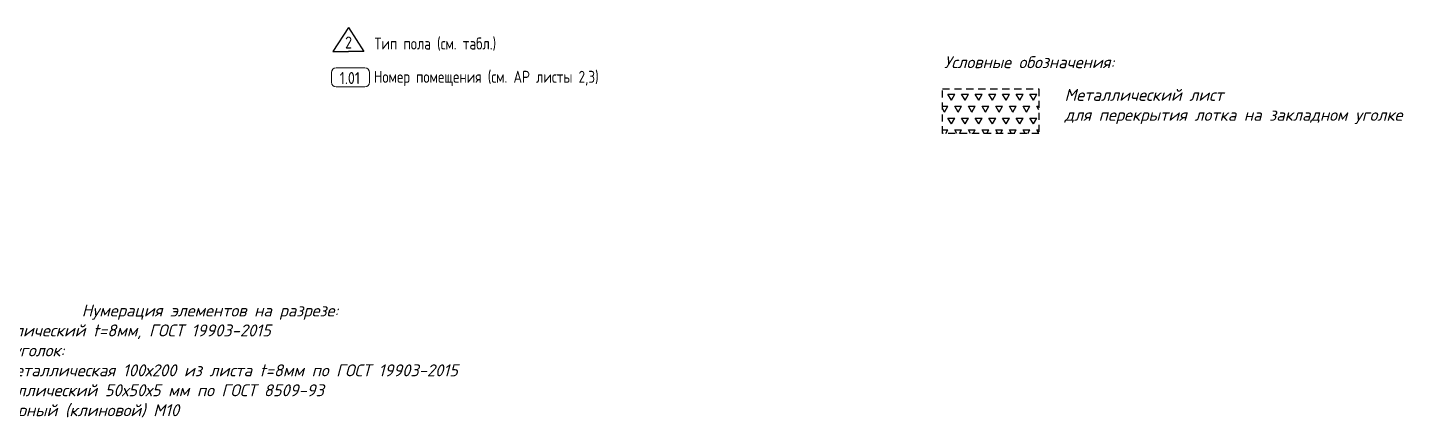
# Model space of a CAD drawing. Header units: millimetres. Extents: x 2559584 to 2748503, y -688364 to -611007.
# Drawn here: x 2713173 to 2741935, y -658248 to -650061 of the extents above; entities that cross this region are included whole.
import ezdxf

# ---------------------------------------------------------------- set-up
doc = ezdxf.new("R2010")
doc.units = ezdxf.units.MM
doc.header["$LTSCALE"] = 50
doc.linetypes.add('_ШТР__3__2__Невидимые', pattern=[5, 3, -2])
doc.layers.add('Марки помещений', color=7, linetype='Continuous', lineweight=20)
doc.layers.add('Типовые аннотации', color=7, linetype='Continuous', lineweight=18)
doc.layers.add('расположение плит', color=7, linetype='Continuous')
doc.styles.add('GOST Common_1', font='GOST_Common.ttf', dxfattribs={"width": 0.9, "height": 250})
doc.styles.add('ISOCPEUR', font='isocpeur.ttf', dxfattribs={"width": 0.8, "height": 2.5})
doc.styles.add('PDF ISOCPEUR Italic', font='isocpeui.ttf')

# ---------------------------------------------------------------- blocks, each defined once
blk = doc.blocks.new('050_Марка_Помещение_ОдноЗначение - Номер в прямоугольнике-676399-_О__L1_0_000_')
at = {"layer": 'Типовые аннотации', "color": 0, "lineweight": 9}
for p, q in [((-4, -1), (-4, 1)), ((-3, 2), (3, 2)), ((4, 1), (4, -1)), ((3, -2), (-3, -2))]:
    blk.add_line(p, q, dxfattribs=at)
for centre, start, end in [((-3, 1), 90, 180), ((3, 1), 360, 90), ((-3, -1), 180, 270), ((3, -1), 270, 0)]:
    blk.add_arc(centre, 1, start, end, dxfattribs=at)

msp = doc.modelspace()

# ---------------------------------------------------------------- hatches: boundary and pattern name
h = msp.add_hatch()
h.set_pattern_fill('TRIANG', color=256, scale=30)
h.paths.add_polyline_path([(2734314.6, -651341), (2732297.2, -651341), (2732297.2, -652274), (2734314.6, -652274)])

# ---------------------------------------------------------------- linework, layer by layer
for p, q in [((2719880.8, -650060.8), (2719557.2, -650561.2)), ((2719880.8, -650060.8), (2720204.3, -650561.2)), ((2719557.2, -650561.2), (2719880.8, -650561.2)), ((2720204.3, -650561.2), (2719880.8, -650561.2))]:
    msp.add_line(p, q)
at = {"layer": 'расположение плит', "linetype": '_ШТР__3__2__Невидимые', "lineweight": 30}
msp.add_lwpolyline([(2732297.2, -651341), (2734314.6, -651341), (2734314.6, -652274), (2732297.2, -652274)], close=True, dxfattribs=at)

# ---------------------------------------------------------------- block references
at = {"layer": 'Марки помещений', "xscale": 99.99999999999993, "yscale": 99.99999999999993, "zscale": 99.99999999999993}
msp.add_blockref('050_Марка_Помещение_ОдноЗначение - Номер в прямоугольнике-676399-_О__L1_0_000_', (2719924.6, -651102.9), dxfattribs=at)

# ---------------------------------------------------------------- texts
at = {"color": 7, "linetype": 'Continuous', "lineweight": 0, "char_height": 250, "width": 13376.775, "attachment_point": 4, "style": 'PDF ISOCPEUR Italic'}
for s, insert in [('\\A1;\\pxi-3,l3,ql,t3;Условные обозначения:', (2732333.5, -650784.8)), ('\\A1;\\pxi-3,l3,ql,t3;Металлический лист\\Pдля перекрытия лотка на закладном уголке', (2734850.7, -651710.2)), ('\\A1;\\pxqc;Нумерация элементов на разрезе:\\P\\pi-2,l3,ql,t3;1.^IЛист металлический t=8мм, ГОСТ 19903-2015\\P\\pi0,tz;Закладной уголок:\\P\\pi-2,t3;2.^IПластина металлическая 100х200 из листа t=8мм по ГОСТ 19903-2015\\P3.^IУголок металлический 50х50х5 мм по ГОСТ 8509-93\\P4.^IАнкер распорный (клиновой) М10', (2710299.9, -657047.3))]:
    msp.add_mtext(s, dxfattribs=dict(at, insert=insert))
at = {"layer": 'Марки помещений', "lineweight": 9, "char_height": 250, "attachment_point": 1, "style": 'GOST Common_1'}
for s, insert, width in [('2', (2719810.5, -650248.8), 606.076), ('1.01', (2719698.5, -650990.8), 548.354)]:
    msp.add_mtext(s, dxfattribs=dict(at, insert=insert, width=width))
at = {"layer": 'Типовые аннотации', "char_height": 250, "width": 8492.699, "attachment_point": 1, "style": 'ISOCPEUR'}
for s, insert in [('Тип пола (см. табл.)', (2720426.8, -650269.9)), ('Номер помещения (см. АР листы 2,3)', (2720415.1, -650964.6))]:
    msp.add_mtext(s, dxfattribs=dict(at, insert=insert))

doc.saveas('drawing.dxf')
